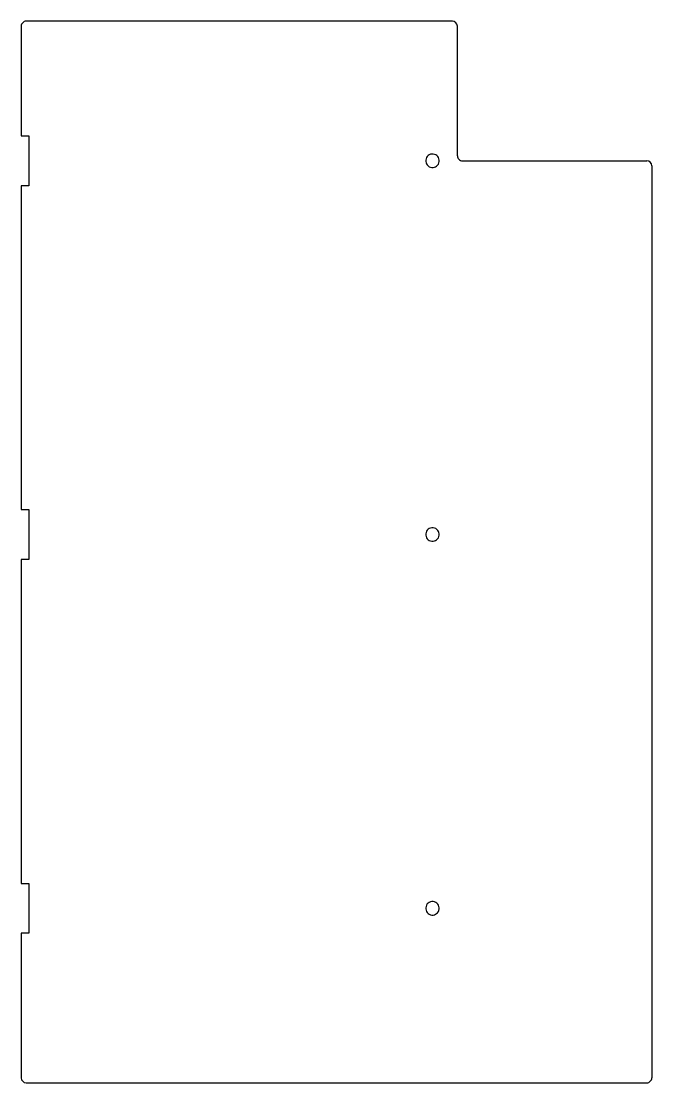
# Model space of a CAD drawing. Extents: x 317 to 570, y -266 to 160.
import ezdxf

# ---------------------------------------------------------------- set-up
doc = ezdxf.new("R2010")
doc.units = 0
doc.layers.add('Shape2DView015', color=7, linetype='CONTINUOUS')

msp = doc.modelspace()

# ---------------------------------------------------------------- linework, layer by layer
at = {"layer": 'Shape2DView015'}
for p, q in [((489.881, 159.543), (318.881, 159.543)), ((316.881, 157.543), (316.881, 113.543)), ((491.881, 105.543), (491.881, 157.543)), ((316.881, 113.543), (319.881, 113.543)), ((319.881, 113.543), (319.881, 93.5434)), ((493.881, 103.543), (567.881, 103.543)), ((569.881, 101.543), (569.881, -264.457)), ((319.881, 93.5434), (316.881, 93.5434)), ((316.881, 93.5434), (316.881, -36.4566)), ((316.881, -36.4566), (319.881, -36.4566)), ((319.881, -36.4566), (319.881, -56.4566)), ((319.881, -56.4566), (316.881, -56.4566)), ((316.881, -56.4566), (316.881, -186.457)), ((316.881, -186.457), (319.881, -186.457)), ((319.881, -186.457), (319.881, -206.457)), ((319.881, -206.457), (316.881, -206.457)), ((316.881, -206.457), (316.881, -264.457)), ((318.881, -266.457), (567.881, -266.457))]:
    msp.add_line(p, q, dxfattribs=at)
for centre, major_axis, start_param, end_param in [((318.881, 157.543), (-0.5933, -1.91), -2.84039, -1.26959), ((489.881, 157.543), (-0.5933, -1.91), -4.41118, -2.84039), ((481.881, 103.543), (-0.801, -2.5784), 0, 6.28318), ((493.881, 105.543), (0.5933, 1.91), 1.872, 3.4428), ((567.881, 101.543), (-0.5933, -1.91), -4.41118, -2.84039), ((481.881, -46.4566), (-0.801, -2.5784), 0, 6.28318), ((481.881, -196.457), (-0.801, -2.5784), 0, 6.28318), ((318.881, -264.457), (-0.5933, -1.91), -1.26959, -5.98198), ((567.881, -264.457), (-0.5933, -1.91), -5.98198, -4.41118)]:
    msp.add_ellipse(centre, major_axis=major_axis, ratio=1, start_param=start_param, end_param=end_param, dxfattribs=at)

doc.saveas('drawing.dxf')
